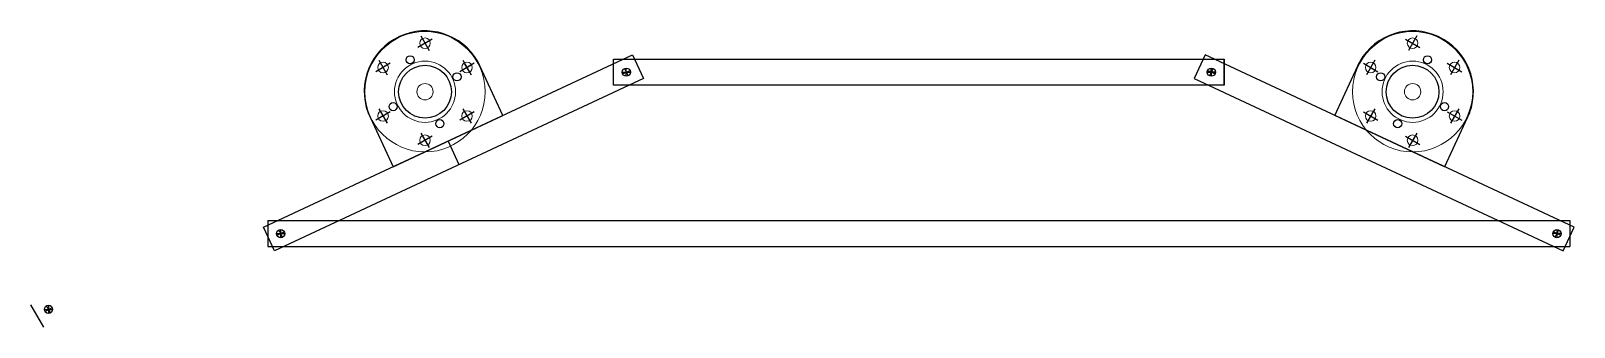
# Model space of a CAD drawing. Header units: millimetres. Extents: x -15418 to 43885, y -27590 to 23052.
# Drawn here: x 15528 to 16286, y 21851 to 21997 of the extents above; entities that cross this region are included whole.
import ezdxf

# ---------------------------------------------------------------- set-up
doc = ezdxf.new("R2010")
doc.units = ezdxf.units.MM
doc.header["$LTSCALE"] = 0.5
doc.layers.get('0').update_dxf_attribs({"lineweight": 5})
doc.layers.add('Layer1', color=1, linetype='Continuous')
doc.layers.add('Layer2', color=2, linetype='Continuous')

msp = doc.modelspace()

# ---------------------------------------------------------------- linework, layer by layer
at = {"transparency": 33554661}
for p, q in [((15744.6605, 21980.0021), (15740.1571, 21977.4021)), ((16183.9546, 21980.0021), (16188.458, 21977.4021)), ((15703.4376, 21956.2021), (15698.9343, 21953.6021)), ((16225.1774, 21956.2021), (16229.6808, 21953.6021))]:
    msp.add_line(p, q, dxfattribs=at)
for centre, radius in [((15721.7974, 21966.8021), 29.5), ((16206.8177, 21966.8021), 29.5), ((15721.7974, 21990.6021), 2.6), ((15721.7974, 21990.6021), 2.6), ((16206.8177, 21990.6021), 2.6), ((16206.8177, 21990.6021), 2.6), ((15701.186, 21978.7021), 2.6), ((15721.7974, 21966.8021), 15), ((15742.4088, 21978.7021), 2.6), ((16186.2063, 21978.7021), 2.6), ((16206.8177, 21966.8021), 15), ((16227.4291, 21978.7021), 2.6), ((15721.7974, 21966.8021), 4), ((16206.8177, 21966.8021), 4), ((15701.186, 21954.9021), 2.6), ((15742.4088, 21954.9021), 2.6), ((16186.2063, 21954.9021), 2.6), ((16227.4291, 21954.9021), 2.6), ((15721.7974, 21943.0021), 2.6), ((16206.8177, 21943.0021), 2.6)]:
    msp.add_circle(centre, radius, dxfattribs=at)
at = {"layer": 'Layer1', "transparency": 33554661}
for p, q in [((15725.3606, 21992.6594), (15718.2342, 21988.5449)), ((15725.3606, 21992.6594), (15718.2342, 21988.5449)), ((15719.7402, 21994.1653), (15723.8546, 21987.039)), ((15719.7402, 21994.1653), (15723.8546, 21987.039)), ((15721.7974, 21990.6021), (15721.7974, 21990.6021)), ((15721.7974, 21990.6021), (15721.7974, 21990.6021)), ((16203.2545, 21992.6594), (16210.3809, 21988.5449)), ((16203.2545, 21992.6594), (16210.3809, 21988.5449)), ((16208.8749, 21994.1653), (16204.7605, 21987.039)), ((16208.8749, 21994.1653), (16204.7605, 21987.039)), ((16206.8177, 21990.6021), (16206.8177, 21990.6021)), ((16206.8177, 21990.6021), (16206.8177, 21990.6021)), ((15704.7492, 21980.7594), (15697.6228, 21976.6449)), ((15699.1288, 21982.2653), (15703.2432, 21975.139)), ((15745.972, 21980.7594), (15738.8456, 21976.6449)), ((15740.3516, 21982.2653), (15744.466, 21975.139)), ((15760.0518, 21955.1361), (15747.7194, 21981.583)), ((16168.5633, 21955.1361), (16180.8957, 21981.583)), ((16182.6431, 21980.7594), (16189.7695, 21976.6449)), ((16188.2635, 21982.2653), (16184.1491, 21975.139)), ((16223.8659, 21980.7594), (16230.9923, 21976.6449)), ((16229.4863, 21982.2653), (16225.3719, 21975.139)), ((15701.186, 21978.7021), (15701.186, 21978.7021)), ((15742.4088, 21978.7021), (15742.4088, 21978.7021)), ((16186.2063, 21978.7021), (16186.2063, 21978.7021)), ((16227.4291, 21978.7021), (16227.4291, 21978.7021)), ((15699.1288, 21958.4653), (15703.2432, 21951.339)), ((15699.1288, 21958.4653), (15703.2432, 21951.339)), ((15740.3516, 21958.4653), (15744.466, 21951.339)), ((16188.2635, 21958.4653), (16184.1491, 21951.339)), ((16229.4863, 21958.4653), (16225.3719, 21951.339)), ((16229.4863, 21958.4653), (16225.3719, 21951.339)), ((15693.8122, 21956.4457), (15706.1446, 21929.9988)), ((15704.7492, 21956.9594), (15697.6228, 21952.8449)), ((15704.7492, 21956.9594), (15697.6228, 21952.8449)), ((15701.186, 21954.9021), (15701.186, 21954.9021)), ((15701.186, 21954.9021), (15701.186, 21954.9021)), ((15706.1446, 21929.9988), (15760.0518, 21955.1361)), ((15745.972, 21956.9594), (15738.8456, 21952.8449)), ((15742.4088, 21954.9021), (15742.4088, 21954.9021)), ((16222.4705, 21929.9988), (16168.5633, 21955.1361)), ((16182.6431, 21956.9594), (16189.7695, 21952.8449)), ((16186.2063, 21954.9021), (16186.2063, 21954.9021)), ((16234.8029, 21956.4457), (16222.4705, 21929.9988)), ((16223.8659, 21956.9594), (16230.9923, 21952.8449)), ((16223.8659, 21956.9594), (16230.9923, 21952.8449)), ((16227.4291, 21954.9021), (16227.4291, 21954.9021)), ((16227.4291, 21954.9021), (16227.4291, 21954.9021)), ((15725.3606, 21945.0594), (15718.2342, 21940.9449)), ((15719.7402, 21946.5653), (15723.8546, 21939.439)), ((15721.7974, 21943.0021), (15721.7974, 21943.0021)), ((16203.2545, 21945.0594), (16210.3809, 21940.9449)), ((16208.8749, 21946.5653), (16204.7605, 21939.439)), ((16206.8177, 21943.0021), (16206.8177, 21943.0021))]:
    msp.add_line(p, q, dxfattribs=at)
for centre, radius in [((15721.7974, 21966.8021), 12.96), ((15714.4861, 21982.4813), 2), ((16206.8177, 21966.8021), 12.96), ((16214.129, 21982.4813), 2), ((15737.4765, 21974.1134), 2), ((16191.1386, 21974.1134), 2), ((15706.1183, 21959.4909), 2), ((16222.4968, 21959.4909), 2), ((15729.1087, 21951.123), 2), ((16199.5064, 21951.123), 2)]:
    msp.add_circle(centre, radius, dxfattribs=at)
for centre, start, end in [((15721.7974, 21966.8021), 29.692017, 200.307983), ((16206.8177, 21966.8021), 339.692017, 150.307983)]:
    msp.add_arc(centre, 29.84, start, end, dxfattribs=at)
at = {"layer": 'Layer2', "transparency": 33554661}
for p, q in [((15642.4674, 21900.3057), (15823.729, 21984.8293)), ((15743.4088, 21976.9701), (15741.4088, 21980.4342)), ((15814.3075, 21982.7406), (16114.3075, 21982.7406)), ((15814.3075, 21970.0406), (15814.3075, 21982.7406)), ((15823.729, 21984.8293), (15829.0962, 21973.3192)), ((16104.8861, 21984.8293), (16099.5189, 21973.3192)), ((16286.1477, 21900.3057), (16104.8861, 21984.8293)), ((16114.3075, 21982.7406), (16114.3075, 21970.0406)), ((16114.3075, 21970.0406), (16114.3075, 21982.7406)), ((15829.0962, 21973.3192), (15647.8347, 21888.7955)), ((15740.6767, 21977.7021), (15744.1408, 21979.7021)), ((15818.6575, 21976.3906), (15822.6575, 21976.3906)), ((15818.8449, 21975.5454), (15822.4702, 21977.2359)), ((15819.8123, 21978.2032), (15821.5028, 21974.578)), ((15820.6575, 21974.3906), (15820.6575, 21978.3906)), ((16099.5189, 21973.3192), (16280.7804, 21888.7955)), ((16105.9575, 21976.3906), (16109.9575, 21976.3906)), ((16109.9575, 21976.3906), (16105.9575, 21976.3906)), ((16109.7702, 21975.5454), (16106.1449, 21977.2359)), ((16108.8028, 21978.2032), (16107.1123, 21974.578)), ((16107.9575, 21978.3906), (16107.9575, 21974.3906)), ((16107.9575, 21974.3906), (16107.9575, 21978.3906)), ((16114.3075, 21970.0406), (15814.3075, 21970.0406)), ((15733.0982, 21942.5675), (15738.4654, 21931.0574)), ((15647.8347, 21888.7955), (15642.4674, 21900.3057)), ((15644.5561, 21903.5842), (16284.0561, 21903.5842)), ((15644.5561, 21903.5842), (15644.5561, 21890.8842)), ((15648.9061, 21897.2342), (15652.9061, 21897.2342)), ((15649.0935, 21896.389), (15652.7187, 21898.0795)), ((15651.7513, 21895.4216), (15650.0609, 21899.0468)), ((15650.9061, 21899.2342), (15650.9061, 21895.2342)), ((16279.7061, 21897.2342), (16275.7061, 21897.2342)), ((16279.5216, 21896.389), (16275.8964, 21898.0795)), ((16276.8638, 21895.4216), (16278.5542, 21899.0468)), ((16277.7061, 21899.2342), (16277.7061, 21895.2342)), ((16280.7804, 21888.7955), (16286.1477, 21900.3057)), ((16284.0561, 21903.5842), (16284.0561, 21890.8842)), ((15644.5561, 21890.8842), (16284.0561, 21890.8842)), ((15534.5767, 21851.3779), (15528.2267, 21862.3764)), ((15534.901, 21860.0521), (15538.901, 21860.0521)), ((15535.1689, 21859.0521), (15538.633, 21861.0521)), ((15537.901, 21858.3201), (15535.901, 21861.7842)), ((15536.901, 21862.0521), (15536.901, 21858.0521))]:
    msp.add_line(p, q, dxfattribs=at)
for centre in [(15820.6575, 21976.3906), (15820.6575, 21976.3906), (16107.9575, 21976.3906), (16107.9575, 21976.3906), (16107.9575, 21976.3906), (15650.9061, 21897.2342), (15650.9061, 21897.2342), (16277.7061, 21897.2342), (16277.709, 21897.2342), (15536.901, 21860.0521), (15536.9057, 21860.0526)]:
    msp.add_circle(centre, 2, dxfattribs=at)

doc.saveas('drawing.dxf')
